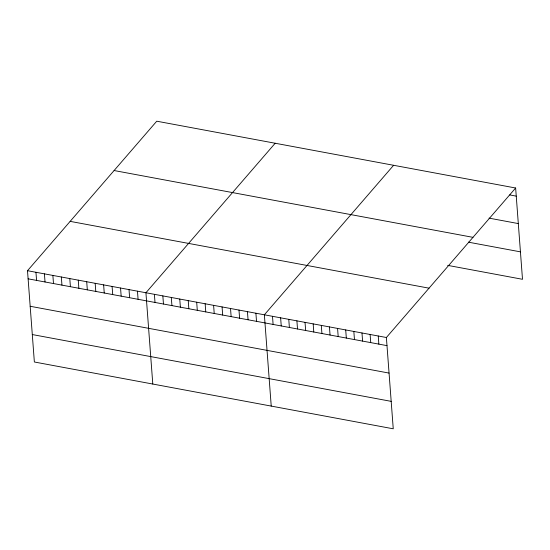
<?xml version="1.0" encoding="UTF-8"?>
<svg xmlns="http://www.w3.org/2000/svg" width="550" height="550" viewBox="0 0 550 550"><rect width="100%" height="100%" fill="white"/><g stroke="black" fill="none" stroke-linecap="round" stroke-linejoin="round"><path stroke-width="0.82" d="M515.639 188.004L386.382 337.507L393.25 428.801L34.361 361.996L27.5 270.703L156.75 121.199L515.639 188.004L522.5 279.297L447.659 265.368M275.186 143.241L145.929 292.751L152.797 384.038M393.614 165.289L264.364 314.793L271.226 406.086M509.74 194.927L516.244 196.137M489.026 218.13L518.313 223.582M114.098 170.534L472.979 237.346M468.373 242.165L520.438 251.852M70.153 221.368L429.034 288.173M27.5 270.703L386.382 337.507M28.112 278.829L386.994 345.641M30.174 306.274L389.056 373.086M32.299 334.551L391.188 401.362M378.249 335.995L378.861 344.128M370.116 334.482L370.728 342.609M361.982 332.97L362.594 341.096M353.842 331.451L354.454 339.584M345.709 329.938L346.321 338.071M337.576 328.426L338.188 336.552M329.443 326.913L330.055 335.039M321.303 325.394L321.915 333.527M313.17 323.881L313.782 332.007M305.037 322.369L305.649 330.495M296.904 320.849L297.516 328.982M288.771 319.337L289.376 327.47M280.631 317.824L281.243 325.951M272.498 316.312L273.109 324.438M255.901 313.218L256.513 321.351M247.445 311.644L248.057 319.777M238.982 310.069L239.594 318.202M230.526 308.495L231.137 316.628M222.069 306.921L222.674 315.054M213.606 305.346L214.218 313.479M205.15 303.772L205.762 311.898M196.687 302.197L197.299 310.324M188.231 300.623L188.843 308.749M179.768 299.049L180.379 307.175M171.311 297.474L171.923 305.601M162.848 295.9L163.46 304.026M154.392 294.326L155.004 302.452M137.472 291.177L138.084 299.303M129.016 289.596L129.621 297.729M120.553 288.021L121.165 296.154M112.097 286.447L112.709 294.58M103.634 284.873L104.246 293.006M95.177 283.298L95.789 291.431M86.714 281.724L87.326 289.857M78.258 280.149L78.87 288.282M69.795 278.575L70.407 286.701M61.339 277.001L61.951 285.127M52.876 275.426L53.487 283.553M44.419 273.852L45.031 281.978M35.956 272.278L36.568 280.404"/></g></svg>
